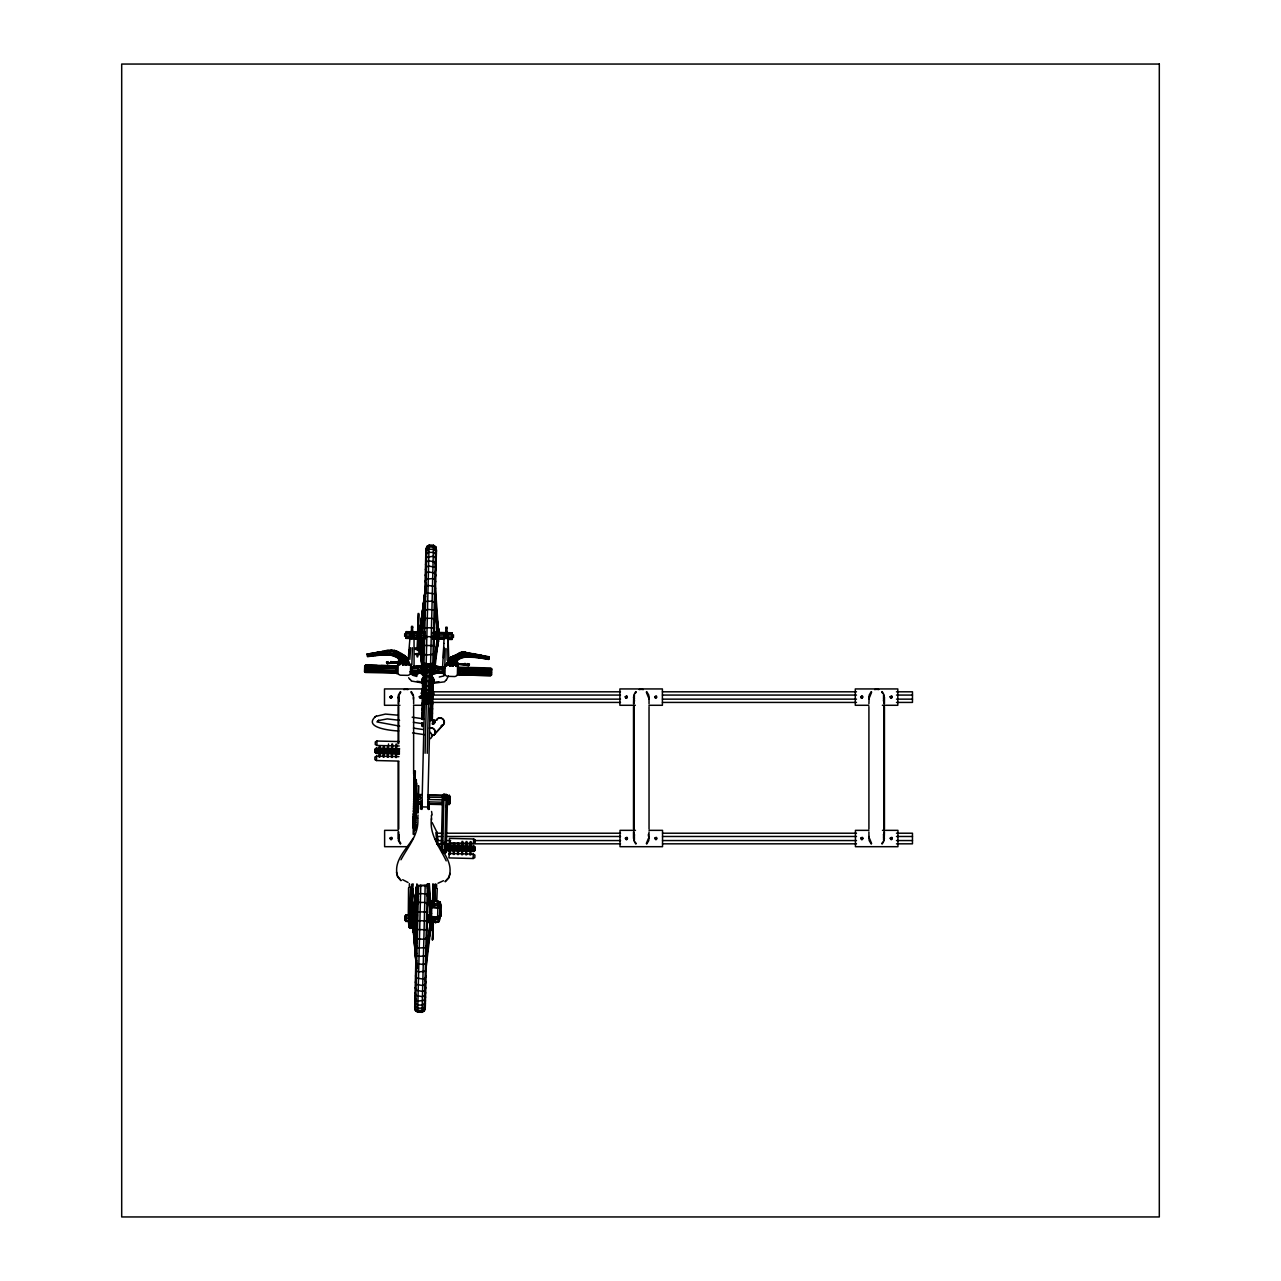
<?xml version="1.0" encoding="UTF-8"?>
<svg xmlns="http://www.w3.org/2000/svg" width="1281" height="1281" viewBox="0 0 1281 1281"><rect width="100%" height="100%" fill="white"/><g stroke="black" fill="none" stroke-linecap="round" stroke-linejoin="round"><path stroke-width="1.5" d="M434.467 918.397L434.467 921.936L435.236 917.676M433.026 900.879L433.01 883.81M432.93 904.69L432.946 884.354M433.635 903.393L433.602 884.851M433.602 918.381L433.602 921.92L432.898 917.612L432.418 940.142L433.715 917.5M425.02 689.931L424.123 690.699L423.915 701.043L426.397 703.91L427.246 664.711L445.099 667.657L427.23 665.624L411.281 667.513L431.185 667.497L443.434 669.355M433.779 918.221L432.546 920.879L432.85 925.298L432.562 917.853L432.834 925.795M445.164 648.538L444.843 665.608M408.287 915.371L408.559 887.845M414.035 634.687L414.067 666.344M431.217 690.859L430.928 701.219L428.302 703.958L429.359 664.759M424.908 691.484L423.883 700.371L426.397 703.91L423.915 701.043L424.7 692.461C423.675 694.094 422.602 705.831 426.445 701.796L430.928 701.219L431.201 692.605C430.928 694.75 432.177 705.911 428.35 701.844M424.443 700.435L424.299 709.93M444.251 722.324L444.267 721.315M412.818 632.414L412.754 637.185M423.947 694.622L424.78 700.034L424.043 693.261L426.493 695.551L430.464 696.111L431.105 698.321L430.096 700.163M432.706 902.048L432.93 888.47M441.721 672.973L434.611 672.701L432.594 669.627L411.201 670.379C422.266 672.813 432.562 672.045 443.402 670.972M367.023 654.175L382.987 651.421L367.023 654.175L367.775 656.593L382.907 654.847L382.987 651.421C392.867 647.738 405.244 652.782 409.231 662.469L386.702 662.741M408.863 916.091L408.959 911.784M409.296 887.301L409.376 883.618M423.387 705.671L423.499 699.922M432.674 666.616L432.706 665.447L427.246 664.823L411.297 666.825L411.137 672.941L423.675 671.468L425.228 669.547L425.356 664.823L427.246 664.711M365.389 671.82L364.573 671.804L364.717 665.688L396.582 666.472M365.549 665.079L365.373 672.461L396.421 673.133L396.598 665.832L365.549 665.079L377.19 665.463M399.416 753.997L376.262 753.436L376.39 748.104L399.544 748.68M398.839 761.09L376.502 760.546L376.614 756.11L398.935 756.655M399.208 746.006L376.87 745.462L376.982 741.026L399.304 741.571M379.064 757.055L379.16 753.26M379.256 749.449L379.352 745.654M379.897 757.087L379.993 753.276M380.089 749.465L380.185 745.67M383.211 757.167L383.291 753.356M383.387 749.545L383.483 745.75M384.028 757.183L384.124 753.372M384.22 749.577L384.316 745.766M387.342 757.263L387.438 753.452M387.519 749.657L387.615 745.846M388.159 757.279L388.255 753.484M388.351 749.673L388.495 743.973M390.881 663.174L390.929 661.492M391.794 744.053L391.474 757.359L392.306 757.375L392.627 744.069M397.622 663.574L397.67 661.428M395.925 744.149L395.605 757.455L396.437 757.487L396.758 744.165M398.007 673.55L398.151 665.992A1.665 1.665 0 0 1 398.375 665.223C401.353 662.613 407.582 662.773 410.416 665.528A1.665 1.665 0 0 1 410.609 666.296L410.384 673.854A4.516 4.516 0 0 1 407.87 675.359L400.441 675.215A4.516 4.516 0 0 1 397.975 673.582L396.758 673.694L396.998 665.56L400.745 663.11L408.655 663.334L411.073 664.535L411.633 674.062L410.432 673.806M398.855 663.59L398.903 661.46M404.652 636.353L404.716 633.599M411.217 639.235L411.537 626.345L412.69 626.377L412.37 639.251M409.744 914.842L405.885 914.746L404.876 916.7L405.725 921.407L417.27 921.696M405.725 921.407L405.885 914.746M408.751 926.483L408.911 919.79M409.007 915.835L409.296 904.466M411.217 916.235L411.089 928.309L409.728 928.277L409.824 924.642L411.169 924.674L411.841 921.055M413.171 834.267L414.275 770.97L415.348 771.002L413.955 828.375M417.046 656.833L417.11 653.918M417.206 650.476L418.102 613.455M409.296 910.919L408.783 925.218L411.153 925.346L411.009 916.7M417.574 647.241L418.599 614.496M417.782 656.849L417.862 653.951M417.942 650.492L418.855 613.487M412.114 914.938L412.722 888.838M413.971 834.668L414.58 808.711M414.452 804.484L414.516 802.21M414.644 796.894L414.227 794.62M411.169 671.901L417.67 671.308L411.137 672.877L417.654 672.301L417.798 666.152L421.705 666.296L425.228 669.547L424.956 692.364L423.867 698.129L426.493 695.551L424.619 695.983L424.059 692.429M411.745 928.261L412.21 909.542M414.42 827.462L414.836 830.488L415.412 807.11L414.836 830.488L416.069 807.126L416.293 818.575M410.625 671.596L413.523 673.198L413.491 674.414L418.054 672.749L418.022 673.95L416.405 675.375L410.593 672.829M412.162 928.277L412.626 909.558M414.948 818.047L415.012 815.485M415.236 806.181L415.3 803.619M415.733 785.974L415.797 783.091M412.69 932.2L413.363 904.898M415.3 820.032L415.412 815.421M414.724 654.431L419.303 654.543L419.672 638.819L424.796 614.64M433.907 654.287L426.397 655.055L423.338 654.031L419.848 631.741L422.986 649.291M419.864 630.909L423.611 620.693M423.082 622.262L419.928 628.795L423.659 618.755M413.139 915.819L413.411 914.73L414.916 916.684C416.581 917.74 410.368 943.232 413.827 925.186M412.786 930.054L414.179 923.249M412.994 921.279L413.235 922.384M413.619 906.532L414.948 915.355M413.026 930.582L414.163 923.441M413.042 930.07L414.756 923.153M413.411 914.73L414.307 917.42M416.197 806.213L416.261 803.635M416.693 786.006L416.757 783.107M413.267 932.216L413.939 904.914M416.101 818.159L416.293 779.553L416.373 807.27M420.584 632.254L423.867 654.831M420.68 628.811L424.123 618.771L421.513 632.446M414.275 918.765L413.042 919.454L413.074 918.365L414.868 918.781L413.331 918.365L413.299 919.47L414.852 919.518M414.371 915.194L413.363 906.516M417.622 812.859L418.279 785.861M418.134 812.859L418.791 785.877M425.148 694.062L421.433 693.453L424.651 687.945L422.346 690.011L421.449 692.877L422.186 696.368L424.411 697.969M422.346 690.011L423.114 696.24L424.94 698.033M414.708 1007.378L417.654 886.9L418.567 885.603L425.18 885.235L428.222 887.157L425.276 1007.635L424.315 1011.013L422.073 1012.31L417.67 1012.214L415.508 1010.789L414.708 1007.378L415.652 1004.624M421.737 719.378L422.346 694.782M422.666 681.46L422.426 691.708L423.338 689.963M423.034 666.312L425.884 549.805L426.845 546.443L429.087 545.146L433.49 545.242L435.668 546.651L436.453 550.077L433.619 666.568M415.508 1010.789L418.567 885.603M420.44 809.144L420.536 805.221M420.696 798.383L420.728 797.102M422.554 722.628L422.442 726.679L421.657 723.269M423.21 695.487L422.618 719.602L421.817 716.463M423.338 690.411L422.586 685.031L423.499 683.51M433.715 662.597L430.592 663.926L423.995 663.366L426.845 546.443M422.09 800.369A4.868 3.299 1.4 0 0 421.993 804.564L421.097 801.826L422.09 800.673M431.953 674.895L431.569 680.195L426.877 681.076L425.116 680.531L424.155 674.703L425.116 685.511L426.797 685.976L431.377 684.919L431.953 674.895L430.784 678.065L431.249 689.034L430.032 697.873L428.398 699.842L424.94 699.746L423.947 698.93L424.619 695.983M424.123 690.699L424.844 694.222L423.931 695.087L424.027 693.405M425.1 687.224L424.187 687.961L424.956 692.364L426.637 692.781L431.185 691.756L431.281 688.137M421.897 808.647L424.475 703.173M426.397 703.91L425.148 702.981L425.276 698.305L426.557 697.056L430.24 697.2L431.105 698.321L431.169 693.437L430.064 701.364L431.217 694.078M417.67 1012.214L420.776 885.123M426.189 663.814L429.087 545.146M425.068 753.276L426.269 704.182M427.214 753.324L428.414 704.23M422.073 1012.31L425.18 885.235M430.592 663.926L433.49 545.242M426.525 696.336L423.915 701.043L424.892 701.588L426.509 699.794L424.796 697.056L428.527 696.384L430.992 699.09L430.048 702.324C425.34 705.719 432.978 701.988 430.128 698.785M427.678 808.919L430.256 703.301M431.233 664.967L430.288 692.493L428.671 690.123L424.171 688.858L424.283 683.83L425.036 689.626L426.797 685.976M431.393 684.006L430.352 689.77L428.671 690.123M428.671 809.528L428.799 804.34M429.215 802.418L428.815 803.443L428.799 802.018M424.315 1011.013L427.406 884.563M429.103 809.352L429.247 803.235M429.375 798.591L429.407 797.31M431.409 720.739L432.017 695.695M432.145 690.635L433.154 685.287L432.305 683.718M435.668 546.651L432.562 673.454L431.185 675.679L426.909 676.256L424.139 675.695L421.545 671.58L424.892 675.535L427.037 672.573M430.816 688.089L433.01 690.267L431.953 696.448L432.866 696.624C434.595 689.37 433.522 697.825 430.56 698.689M432.321 719.634L433.154 685.287M426.909 947.892L425.9 953.721L431.521 923.473L427.374 947.892M430.8 922.224L425.852 965.714M431.569 921.263L430.816 921.519L430.352 915.787M425.9 955.418L430.896 918.269L437.59 918.717L439.639 918.125L441.048 915.499L441.288 905.651L440.04 901.776L431.921 900.607L430.528 902.497L430.16 917.26L431.489 918.573L431.921 900.607M431.008 913.961L430.496 909.878L430.944 916.363M428.975 918.493L430.96 915.371L430.576 909.302L431.024 913.001M437.718 639.347L438.406 641.733L438.47 639.363M437.75 638.098L434.467 667.049M437.766 637.41L435.3 608.603M434.739 657.553L437.686 640.756L434.916 635.936L438.726 628.907L438.662 631.277L433.57 638.627M434.948 599.428L438.518 637.426L435.7 607.69M433.987 666.36L438.598 634.175L433.779 667.545M433.362 901.536L433.458 897.1M433.41 917.628L432.658 939.373L433.186 917.628M437.59 918.717L438.022 900.767M426.893 921.936L438.438 922.208L438.534 918.413L426.989 918.125M445.628 638.643L445.9 627.178L447.053 627.21L446.781 638.659M444.955 674.703L445.099 667.145A1.665 1.665 0 0 1 445.324 666.376C448.286 663.766 454.531 663.926 457.365 666.664A1.665 1.665 0 0 1 457.557 667.449L457.365 674.959L458.566 675.215L458.726 667.065L457.701 665.383L455.107 664.439L445.404 664.839L443.883 667.081L443.706 674.847L444.907 674.655A4.516 4.516 0 0 0 447.389 676.32L454.819 676.544A4.516 4.516 0 0 0 457.349 675.023M440.04 901.776L439.447 920.27L438.438 922.208M446.188 794.22L444.747 853.242L446.188 852.473L447.597 795.053L444.027 794.172L442.602 852.778L446.204 852.185M453.442 637.538L453.506 634.784M449.359 850.568L448.958 857.918L473.153 858.51L474.835 857.662L474.899 855.003L473.265 854.075L449.071 853.482M449.455 846.773L449.439 838.398L473.634 838.975L475.267 839.904L475.203 842.578L473.522 843.426L449.343 842.834M450.191 850.584L450.095 854.395L449.263 854.379M450.288 846.789L450.368 842.978M456.981 665.015L457.029 662.869M453.394 854.475L453.49 850.664M453.586 846.869L453.682 843.058M458.198 665.047L458.262 662.901M454.227 854.491L454.323 850.696M454.419 846.885L454.515 843.09M459.639 674.927L459.831 667.225L490.879 667.977L490.687 675.679L459.639 674.927L490.687 675.599M457.541 854.571L457.621 850.776M457.717 846.965L457.813 843.17M458.358 854.603L458.454 850.792M458.55 846.981L458.646 843.186M464.955 664.983L464.987 663.302M461.768 850.872L461.672 854.683L462.489 854.699L462.585 850.888M461.849 847.061L461.993 841.361M462.681 847.093L462.825 841.377M466.124 841.457L465.804 854.779L466.62 854.795L466.957 841.489M470.255 841.569L469.935 854.875L470.768 854.907L471.088 841.585M473.153 858.51L473.265 854.075M473.522 843.426L473.634 838.975M444.811 850.712L473.746 851.417L473.874 846.101L444.939 845.38M473.249 674.463L491.536 674.911L491.68 668.794M424.892 675.535L421.513 672.381L421.721 665.656L425.356 664.935M424.187 687.961L424.956 692.364L426.701 690.075M421.865 809.464L422.041 802.242M429.824 721.091L430.144 708.233M413.235 826.181L413.555 814.396M411.938 902.865L412.306 889.11M414.035 826.197L414.355 814.412M414.628 804.58L414.516 808.519L413.363 808.327M414.9 794.796L414.211 790.121M436.549 887.973L436.661 884.29M443.434 657.826L443.77 647.257M489.23 657.153L465.451 652.525L455.94 656.801L450.175 657.729L462.169 651.805L488.894 656.737L488.814 659.267L473.33 657.057L473.378 654.863L459.703 653.294L450.175 657.729L445.26 665.8M469.31 654.159L473.41 653.63L477.493 654.943C466.668 652.846 458.422 662.213 447.95 661.156L446.781 665.88L446.669 663.382L469.15 664.759M431.217 705.863L431.473 698.769L431.361 701.123M412.114 912.6L412.818 889.911M443.899 643.494L442.585 667.033M445.356 635.008C445.596 630.46 448.094 635.92 446.781 638.018M410.24 634.591L407.966 662.437L404.956 655.584L398.919 659.779L398.279 664.951M443.866 643.318L444.155 635.424M410.609 917.436L411.697 920.671L410.4 925.699L412.386 884.338M436.741 902.144L437.253 888.55M411.601 922.977L411.697 920.671L411.153 925.266M412.386 647.738L411.874 664.807M411.633 922.368L411.697 920.671M411.185 924.017L413.074 883.858M411.825 907.733L412.722 889.142M408.991 920.527L409.424 911.784M410.304 905.187L410.593 899.694M409.552 905.827L410.56 887.093M465.579 656.416C456.164 650.428 454.211 658.418 455.956 666.296L457.477 666.392L457.093 661.188L451.264 656.721L447.918 663.414L449.663 666.008L453.058 666.168L454.323 655.776L473.33 656.625L488.814 659.267M411.281 637.153L411.601 632.382M411.585 884.29L409.52 925.667L411.153 925.731M399.816 664.919L400.152 662.069L397.911 658.018L398.615 652.413M432.498 724.373L432.61 722.356L434.547 722.628C435.876 720.835 432.145 720.322 432.69 722.388M453.058 666.168L448.99 661.172L449.103 659.251L451.424 656.897L462.345 656.817L459.911 658.322L459.687 652.589L457.749 654.511L458.198 659.491L455.748 663.43L450.768 657.777M408.047 660.179C397.542 660.724 389.76 650.956 378.84 652.541L390.993 650.7C420.408 665.079 398.887 650.204 387.166 650.604L386.878 654.879L382.907 654.847M410.641 647.658L409.808 659.395M434.691 918.253L435.684 922.961L435.236 921.167M409.007 653.294L409.279 649.851M367.327 656.304L382.923 654.415L401.962 654.495L402.714 664.935L407.006 660.131L406.99 658.226C400.809 659.058 396.79 653.294 390.785 653.358L390.625 655.231L393.827 655.856L394.308 650.14L396.694 651.757L387.134 651.148M417.75 818.127L418.006 815.004M417.782 818.175C419.255 834.459 407.999 846.437 400.969 859.759M420.776 631.837L423.451 608.315M423.931 604.008L424.619 598.051M425.02 594.512L425.949 586.266L428.11 585.465L434.691 586.394L435.524 588.315L434.611 589.868M426.029 583.223L419.784 634.415L425.933 587.13M416.917 888.87L412.946 914.362L416.933 884.979L412.834 918.525L417.158 887.317M413.587 918.541L417.43 884.931M398.583 653.054L396.758 651.052L396.245 656.753L393.891 655.151L396.341 656.048L403.579 655.007L405.404 656.673L400.152 662.069C402.458 654.287 398.167 650.54 390.673 654.591M420.04 631.821L426.013 582.599M432.225 690.011L432.978 683.542M435.012 667.065L438.502 638.114M413.571 912.008L416.965 884.13L412.946 913.897L416.933 888.117M425.981 968.388L431.553 922.24M449.103 659.251C455.235 660.388 459.543 654.831 465.531 655.199L465.595 657.057L477.189 657.505L477.541 654.575L481.192 655.616L462.361 657.537L462.169 651.805L459.703 653.294L465.435 651.885L465.483 653.758L473.41 654.063M426.045 587.002L419.88 630.236L425.949 584.809M420.632 630.716L423.354 608.683M423.851 604.744L426.045 587.403M413.923 912.873L416.901 889.286M390.113 697.104C394.164 694.975 388.191 699.986 391.938 697.104M398.103 703.733L398.359 695.103L400.377 691.612M398.743 703.733L398.983 695.263L400.825 692.076M390.241 838.511C394.292 836.349 388.271 841.313 392.066 838.511M413.363 699.122L413.363 695.103L411.361 691.612M400.377 844.003L398.359 840.528L399.144 834.636M400.825 843.555L398.983 840.352L398.983 836.669M419.768 696.928L421.145 697.296M625.512 697.104C629.579 694.975 623.607 699.986 627.338 697.104M633.503 703.733L633.775 695.103L635.776 691.612M634.159 703.733L634.399 695.263M625.64 838.511C629.708 836.381 623.735 841.393 627.482 838.511M648.778 699.122L648.778 695.103L646.761 691.612M635.776 844.003L633.775 840.528L634.543 834.636M634.399 840.352L634.399 836.669M655.167 696.928L656.545 697.296M648.394 838.511L646.313 843.555M649.035 831.897L648.778 840.528L646.761 844.003M655.296 838.334L656.673 838.703M860.928 697.104C864.979 694.975 859.007 699.986 862.753 697.104M868.918 703.733L869.175 695.103L871.192 691.612M861.056 838.511C865.107 836.381 859.135 841.393 862.882 838.511M883.554 698.946L883.554 695.263M882.177 691.612L884.178 695.103L883.41 700.995M871.192 844.003L869.175 840.528L869.175 836.509M890.583 696.928L891.944 697.296M883.554 840.352L883.794 831.897M884.45 831.897L884.178 840.528L882.177 844.003M890.711 838.334L892.088 838.703M425.981 584.296L420.648 629.804M419.88 630.236L425.933 585.065M433.827 663.366L437.846 634.143L438.582 634.447M433.538 666.344L434.339 660.42M412.946 913.897L416.949 884.194M413.203 912.857L416.917 884.915M426.877 948.212L425.868 955.738L431.505 924.274L430.176 923.025L430.752 924.081M427.133 946.323L430.896 918.269M432.594 724.197L432.61 723.028L434.547 722.628M434.531 723.301L435.108 720.835L433.17 720.562L432.834 721.779L434.691 721.94M425.9 958.364L431.649 918.557M437.766 639.123L434.355 662.789L438.422 640.772L433.699 633.214M426.029 957.307L431.649 918.285M449.663 666.008L452.657 656.208M434.819 657.393L437.686 640.148M433.699 664.15L438.422 641.124M425.788 953.849L427.39 944.529M427.422 943.537L430.752 924.258M426.941 946.883L431.473 925.234M427.165 945.33L431.489 924.898L427.406 946.899M414.532 778.48L414.708 774.877M433.602 667.673L438.406 641.733M433.843 665.015L438.438 640.164L437.125 638.915L437.702 639.972M425.852 954.713L426.893 949.125M421.545 631.869L423.338 622.502M424.764 615.024L423.691 620.612L424.94 617.25M414.596 915.995L418.182 897.276M417.19 902.881L418.23 897.421M481.272 655.264L480.727 658.066L477.221 657.137L488.557 658.434M488.349 659.539L488.894 656.737M424.812 616.609L419.672 639.315L424.571 615.889M415.717 953.993L413.475 923.617L418.247 898.766M421.113 635.392L419.64 640.34M417.142 904.818L418.279 899.054M412.77 930.566L413.811 925.298M420.825 632.462L424.635 613.807M431.569 680.195L430.464 685.639L428.927 681.124M414.243 914.778L414.996 911.095M415.749 907.412L418.086 895.979M420.873 631.853L424.732 613.151M414.307 914.586L418.166 895.403M416.725 902.865L418.23 895.579M418.423 896.268L412.722 923.425L416.389 967.363M419.672 639.315L424.844 614.912M418.279 896.796L413.475 923.441M432.498 922.88L432.882 921.119M420.264 697.793L420.632 696.416M655.68 697.793L656.048 696.416M655.808 839.199L656.176 837.822M891.08 697.793L891.448 696.416M891.208 839.199L891.576 837.822M430.88 681.86L431.601 679.234M424.7 692.461L423.707 696.015L424.748 701.235L423.947 698.93L426.557 697.056M425.884 550.254L426.845 546.907L429.071 545.61L433.474 545.722L435.652 547.115L436.453 550.526M425.852 551.583L426.813 548.268L429.039 547.003L433.442 547.099L435.62 548.492L436.421 551.839M450.127 873.418L448.782 878.029L445.212 881.792M425.788 553.712L426.749 550.494L428.991 549.245L433.394 549.357L435.556 550.702L436.357 553.968M425.724 556.627L426.685 553.52L428.911 552.335L433.314 552.431L435.492 553.744L436.293 556.883M431.425 719.81L432.386 716.72M425.628 560.277L426.589 557.315L433.218 556.29L435.396 557.539L436.197 560.534L435.268 562.967M431.521 716.015L432.482 713.069M425.532 564.617L426.477 561.831L428.703 560.758L435.284 562.055L435.972 569.869L435.044 572.015M431.633 711.515L432.578 708.713M415.668 1004.192L414.724 1006.93L415.508 1010.325L417.686 1011.734L422.09 1011.846L424.331 1010.549L425.292 1007.186L424.475 1004.416M415.701 1002.927L414.756 1005.617L415.556 1008.964L417.718 1010.341L422.122 1010.453L424.363 1009.188L425.324 1005.873L424.507 1003.135M409.776 924.962L408.799 924.706L411.153 925.01M448.382 676.016L446.204 680.291M415.749 1000.861L414.804 1003.487L415.604 1006.738L417.766 1008.099L422.186 1008.195L424.411 1006.962L425.372 1003.744L424.555 1001.069M425.404 569.613L426.349 567.019L428.575 566.026L435.156 567.243M431.761 706.327L432.706 703.717M418.487 899.326L412.994 912.232L418.134 899.31M415.54 908.005L416.741 904.738M441.737 672.605L434.627 671.901L432.786 673.582L430.72 680.675L429.135 676.32M415.813 998.043L414.868 1000.573L415.685 1003.712L417.846 1005.025L422.25 1005.121L424.491 1003.936L425.436 1000.829L424.619 998.251M415.909 994.504L414.964 996.922L415.765 999.917L417.942 1001.166L424.571 1000.141L425.532 997.178L424.716 994.729M421.289 627.802L424.091 620.709M414.339 911.912L412.962 913.497L418.214 901.2M415.044 910.15L418.439 901.52M418.15 902.945L412.946 914.186L418.535 901.119M423.643 622.486L419.896 630.06L424.7 618.819M431.905 700.499L432.834 698.129M419.928 628.795L424.523 617.234M426.877 681.076L425.116 685.511L424.299 679.058L425.116 680.531L426.909 676.256M415.412 807.11L414.884 808.439L416.533 808.487L416.069 807.126M414.291 909.638L413.731 912.937M416.245 904.722L418.263 899.662M424.924 616.017L420.696 628.138M417.974 900.127L412.994 912.232M426.045 976.074L425.116 978.22L422.89 979.02L416.309 977.995L415.476 975.818M423.066 701.348L422.138 703.461L422.954 706.103M420.584 627.85L424.876 618.195M417.926 902.32L412.962 913.497M424.94 699.746L424.844 703.109M429.888 703.237L430.688 699.57L428.462 697.104L430.688 699.57L430.016 702.965L426.365 703.781L424.732 702.837M376.934 721.924L399.656 726.135M414.564 821.441L415.749 820.336M434.916 577.443L435.844 575.473L435.012 573.055L428.43 571.934L426.205 572.831L425.26 575.217L426.093 577.219M423.194 695.935L422.266 697.873L423.098 700.291M425.884 586.17L424.956 588.059L425.804 589.644M426.205 969.397L425.276 971.27L418.663 971.879L416.469 971.062L415.636 969.141M434.755 583.399L435.684 581.638L434.867 579.46L432.674 578.532L426.045 579.236L425.116 581.382L425.949 583.191M416.021 809.272L416.549 808.279L415.396 807.478L415.364 809.256L416.517 809.256M424.139 690.155L425.068 688.409M414.484 824.516L416.149 824.564L416.021 829.464L416.069 827.51M416.085 827.174L415.556 828.134L414.42 827.126M404.876 916.78L405.885 914.954L417.43 915.242M439.463 920.174L438.454 922L426.909 921.712M466.732 665.528L467.869 663.542M467.869 665.832L469.022 663.846M468.574 665.768L469.47 664.215M434.996 635.936L438.678 630.652L434.707 635.936L438.422 641.349L433.202 633.118M428.623 918.621L430.976 914.746L427.582 920.046L431.473 925.458L428.046 920.062L431.056 915.739M406.157 658.178L402.698 662.261M435.54 633.214L438.71 629.515M418.054 672.749L416.405 675.375L416.437 674.158L409.888 671.82M413.074 838.286C406.093 849.767 392.931 861.264 397.59 876.108L400.953 880.271M437.926 630.62L434.515 635.936L437.67 641.333M435.956 632.99L437.942 629.9L434.803 604.648M404.876 916.972L405.869 915.419M429.007 917.1L430.992 914.026M439.463 919.982L438.454 921.535L426.909 921.247M435.412 633.214L437.958 629.275M441.272 906.564L439.879 908.005L441.048 915.499L439.639 917.676L431.505 918.029L430.176 916.908M433.17 720.562L434.259 721.139M433.202 720.803L434.163 721.315M444.683 681.764L445.692 680.291M430.64 916.956L428.478 920.062L431.489 924.834L427.982 920.046M424.587 602.791L425.5 601.478L432.129 601.109L435.172 603.047M436.869 631.917L438.71 629.291M426.573 954.665L425.724 953.576L426.573 954.665L425.66 955.962L419.031 956.331L416.853 955.754L416.005 954.409L416.901 953.368M416.725 960.702L415.813 961.999L416.661 963.632L423.242 964.449L425.468 963.84L426.381 962.255L425.532 960.91M414.628 818.543L416.101 817.902M429.183 672.621L431.185 675.679L434.611 672.701L441.753 671.965M416.101 826.261L414.452 826.229M635.104 693.549L636.241 692.076M871.64 692.076L869.559 697.376M881.712 843.555L882.849 842.081M413.875 826.069L415.909 823.427M432.85 925.298L432.514 921.183M404.876 917.212L405.853 916.011L417.414 916.283M438.47 920.943L439.463 919.742M427.31 888.229L428.222 887.157M416.213 822.002L414.548 821.97M458.198 659.491L459.847 657.601L456.084 660.596M414.724 814.924L416.389 814.972M445.228 881.36L448.782 877.357C454.163 862.77 441.577 850.632 435.172 838.831M443.098 724.822L434.083 734.734L443.194 724.934M424.395 610.749L427.518 609.42L434.115 609.98L434.964 611.005M449.039 804.116L450.127 802.931M441.048 915.563L439.655 916.972L430.176 916.556M408.863 918.477L409.664 917.644M430.448 905.747L437.91 905.251L441.272 906.612L437.83 908.325L430.4 907.412M427.117 895.931L428.03 895.115L427.165 894.09L420.568 893.53L418.359 893.882L417.462 894.859L418.311 895.723M430.576 698.113L432.882 696.047M428.334 703.829L430.048 702.324M417.094 945.666L416.197 946.451L417.046 947.476L419.239 947.94L425.852 947.684L426.765 946.707L425.9 945.874M414.82 811.049L416.469 811.097M419.303 654.543L420.68 653.39L421.001 640.404L419.672 638.995M426.637 692.781L424.844 694.222L430.32 694.35L431.185 691.756L428.607 695.615M431.249 689.034L430.352 689.77L428.767 686.024M414.42 671.933L411.153 672.221L417.638 672.381L421.577 671.148L423.739 669.419L423.851 665.111L427.181 667.337M429.295 667.385L432.706 665.319M375.413 716.671C362.075 728.617 395.829 731.051 398.759 730.923M404.86 917.532L405.837 916.812M439.479 919.422L428.879 919.902M416.437 812.73L414.772 812.682M435.332 720.771L433.41 720.226M419.367 651.709L420.744 650.732M419.367 651.949L420.744 650.972M376.39 748.104L375.125 749.001L375.045 752.491L376.262 753.436M473.746 851.417L475.011 850.536L475.091 847.045L473.874 846.101M423.851 665.223L421.689 666.712L423.819 666.408M428.302 703.958L430.64 701.588L429.695 698.417L425.276 698.305L424.219 699.41L424.171 701.428L426.493 703.349M449.071 802.386L450.159 801.714M433.875 619.86L434.771 619.315L431.713 618.291L425.1 618.403L424.203 619.059L425.068 619.636M375.125 749.241L399.528 749.033M475.011 850.296L441.224 850.04L442.569 794.925L444.027 794.172M426.925 903.97L427.822 903.425L424.764 902.4L418.15 902.513L417.254 903.169L418.118 903.762M423.338 654.031L424.235 653.502M376.006 716.335L385.421 714.077L398.391 715.23M417.286 937.628L416.405 938.14L417.27 938.845L423.867 939.277L426.973 938.397L426.109 937.836M374.981 716.928L376.422 716.095M441.385 843.474L442.842 842.658L441.417 842.29L442.858 842.177L441.401 843.09M420.68 653.182L414.74 653.838M439.511 672.125L433.955 674.174M445.9 805.653L447.357 804.9M430.48 904.242L437.958 903.697L439.975 904.114L441.288 906.051L439.943 905.635M376.982 741.026L375.301 741.875L375.237 744.533L376.87 745.462M376.614 756.11L374.933 756.959L374.869 759.617L376.502 760.546M423.37 673.342L427.117 669.627L423.835 665.928L421.721 665.56M403.579 655.007L400.216 657.121L396.341 656.048L397.911 658.018M445.9 805.781L447.357 805.092M420.792 648.907L414.852 649.419M438.006 883.233L443.514 880.704M442.569 795.325L447.581 795.453M378.327 720.611L387.262 718.897L399.56 720.322M434.627 671.901L432.802 672.701L431.185 675.679M443.354 672.493L434.611 671.468L438.486 672.813L432.562 673.454L429.247 669.691L432.69 666.152L434.739 665.88L443.466 668.218L438.614 667.353L432.594 669.627L438.55 670.267M443.818 681.908L431.969 683.446M419.095 666.696L421.721 665.656L411.297 666.921M419.383 651.068L420.744 650.588M441.272 906.612L437.862 907.396L430.416 906.532M375.109 749.865L399.512 750.009M475.027 849.655L444.843 849.383M445.884 806.149L447.341 805.685M432.69 694.078L433.763 693.742L433.01 690.267M433.667 628.186L434.563 627.93L423.979 627.674L424.86 627.978M387.166 650.604L382.971 651.853L390.897 651.933L391.041 650.059L394.244 650.86M443.963 675.92L439.287 677.025M424.443 645.176L423.547 645.416L434.115 645.672L433.25 645.384M404.86 917.869L417.366 917.901M438.518 919.342L439.479 919.085M442.537 796.446L447.565 796.558M446.22 851.385L442.618 851.673M428.222 703.397L429.92 701.716L428.398 699.842L430.992 699.09L430.032 697.873M386.958 663.238L397.638 662.725M375.061 652.67L390.625 655.231L379.032 655.103L378.824 652.173L375.109 653.022L375.461 655.488L379.016 654.735L367.631 655.568M367.535 654.879L387.07 652.157M423.114 696.24L422.186 696.368L421.449 692.877M428.527 696.384L431.185 695.263L428.607 692.829M439.751 913.513L441.112 913.353M375.317 654.463L390.785 653.358M411.249 668.762L417.75 668.122M443.386 671.356L438.502 671.82L443.338 673.23M412.866 632.766L413.763 632.686M435.7 682.052L438.967 681.812M473.33 656.625L480.919 657.057M438.582 668.634L443.466 668.41M442.489 798.047L447.517 798.159M420.809 648.026L414.884 647.93M402.714 664.935L408.991 664.951M417.638 672.381L423.595 673.246L423.739 669.419L417.782 666.841M423.13 688.938L384.492 688.938L384.492 705.287L399.944 705.287M432.482 691.804L620.484 691.804M662.485 691.804L856.477 691.804M896.476 691.804L912.472 691.804L912.472 702.42L896.476 702.42M432.482 695.071L620.484 695.071M662.485 695.071L856.477 695.071M896.476 695.071L912.472 695.071M432.482 699.154L620.484 699.154M662.485 699.154L856.477 699.154M896.476 699.154L912.472 699.154M432.482 702.42L620.484 702.42M662.485 702.42L856.477 702.42M413.459 705.287L423.13 705.287M635.344 705.287L619.892 705.287L619.892 688.938L662.389 688.938L662.389 705.287L648.875 705.287M868.822 705.287L855.292 705.287L855.292 688.938L897.805 688.938L897.805 705.287L882.353 705.287M398.135 830.344L384.62 830.344L384.62 846.693L407.806 846.693M635.472 830.344L620.02 830.344L620.02 846.693L662.533 846.693L662.533 830.344L649.003 830.344M868.95 830.344L855.436 830.344L855.436 846.693L897.933 846.693L897.933 830.344L882.481 830.344M436.597 833.21L442.602 833.21M446.605 833.21L620.548 833.21M662.549 833.21L856.493 833.21M896.476 833.21L912.472 833.21L912.472 843.827L896.476 843.827M436.597 836.477L442.602 836.477M446.605 836.477L620.548 836.477M662.549 836.477L856.493 836.477M896.476 836.477L912.472 836.477M436.597 840.56L442.602 840.56M446.605 840.56L450.592 840.56M474.594 840.56L620.548 840.56M662.549 840.56L856.493 840.56M896.476 840.56L912.472 840.56M436.597 843.827L620.548 843.827M662.549 843.827L856.493 843.827M462.185 652.509L469.278 653.15M433.458 636.785L434.339 636.801L423.771 636.545L424.651 636.577M464.955 664.423L458.214 664.311L467.165 664.775L456.997 664.247M397.654 662.197L390.913 662.069L397.654 662.277M458.23 663.67L467.437 664.295M411.505 627.498L412.658 627.514M445.884 628.331L447.021 628.363M419.912 629.387L419.88 630.7M411.441 630.636L412.578 630.668M445.804 631.485L446.941 631.501M425.324 632.109L406.125 631.645L405.965 638.37L409.808 638.466M433.01 632.302L452.209 632.766L452.033 639.507L448.206 639.411M406.109 632.093L425.308 632.558M432.994 632.75L452.193 633.214M406.077 633.326L425.276 633.791M432.962 633.983L452.161 634.447M411.329 634.928L412.482 634.96M445.692 635.776L446.845 635.808M406.045 635.008L409.888 635.104M413.715 635.2L425.244 635.472M432.914 635.664L452.113 636.129M405.997 636.689L409.84 636.785M413.683 636.881L425.196 637.153M432.882 637.346L444.395 637.634M448.238 637.73L452.081 637.81M405.965 637.922L409.808 638.018M413.651 638.114L425.164 638.386M432.85 638.579L444.363 638.867M448.206 638.963L452.049 639.043M413.635 638.562L425.164 638.851M432.834 639.027L444.363 639.315M415.108 638.883L420.424 639.043M419.656 639.475L423.034 647.417M398.871 662.853L390.897 662.613L397.638 662.821M381.065 665.56L396.598 665.944M459.815 668.042L491.68 668.89M364.701 666.376L381.033 666.777M459.799 668.698L485.019 669.306M490.847 669.451L491.664 669.467M364.685 666.744L365.501 666.76M365.485 667.401L396.55 668.17M459.767 669.643L490.815 670.411M364.669 667.625L396.534 668.41M459.767 669.963L491.632 670.732M364.653 668.218L365.469 668.25M364.621 669.242L396.502 670.139M459.719 671.564L491.584 672.333M459.719 671.708L490.767 672.477M364.621 669.803L365.437 669.819M364.589 670.764L396.453 671.532M463.562 673.182L491.552 673.87M364.589 671.084L396.453 671.949M459.671 673.598L490.719 674.366M364.573 671.74L365.389 671.756M371.202 671.901L396.437 672.381M475.187 674.447L491.536 674.831M367.327 671.868L396.437 672.589M426.381 703.173L428.35 703.221M375.093 750.746L399.48 751.339M399.448 752.668L375.061 751.611M399.416 753.644L375.061 752.251M414.275 771.434L415.332 771.45M414.243 772.331L415.316 772.555M414.243 772.747L415.3 772.779M414.227 773.388L415.284 773.42M414.211 773.66L415.284 773.676M414.195 774.461L415.268 774.477M414.179 775.389L415.236 775.421M414.163 775.918L415.236 775.95M414.115 777.519L415.188 777.551M414.115 777.759L415.188 777.791M414.099 778.191L415.172 778.224M414.067 779.472L415.14 779.505M414.067 779.985L415.124 779.969M414.019 781.49L415.092 781.522M414.003 782.451L415.076 782.483M413.987 782.771L415.06 782.803M413.955 784.164L415.028 784.196M413.939 785.221L414.996 785.253M413.923 785.813L414.98 785.845M413.875 787.415L414.948 787.431M413.859 788.231L414.932 788.263M413.843 789.08L414.916 789.112M414.195 790.793L415.012 790.825M413.779 791.434L414.852 791.45M413.747 792.523L414.82 792.539M414.227 794.412L422.346 794.62M428.11 794.748L443.482 795.133M413.699 794.748L414.772 794.78M414.644 795.069L420.408 795.197M428.094 795.389L449.231 795.901L450.272 797.15M413.667 796.061L414.74 796.093M414.612 796.798L420.376 796.942M428.062 797.134L443.434 797.503M413.619 798.159L414.692 798.191M414.548 799.168L420.312 799.312M427.998 799.504L450.207 800.049M413.571 799.664L414.644 799.696M413.539 801.602L422.186 801.73M427.934 801.874L443.306 802.242M413.491 803.267L422.138 803.459M427.902 803.603L443.274 803.988M414.436 803.908L422.122 804.1M427.886 804.244L443.258 804.612M413.443 804.996L414.516 805.028M423.082 806.918L426.701 806.998M413.411 806.806L414.468 806.838M413.315 810.249L414.387 810.265M413.283 811.514L414.355 811.546M413.235 813.515L414.307 813.531M413.219 814.524L414.291 814.556M413.171 816.557L414.243 816.589M416.133 817.022L414.676 816.493M413.155 817.31L414.211 817.342M413.139 817.838L414.211 817.854M413.09 819.344L414.163 819.36M413.09 819.808L414.163 819.84M416.053 820.048L414.612 819.392M413.058 821.137L414.131 821.153M413.042 821.585L414.115 821.601M413.042 821.81L414.115 821.842M415.717 821.922L414.516 823.059L415.685 822.818M413.026 822.002L414.099 822.034M413.523 823.459L413.042 816.221M412.978 823.939L414.051 823.859M412.978 824.051L414.051 824.067M412.946 825.3L414.019 825.332M412.946 825.669L414.019 825.701M412.93 826.357L414.003 826.389M412.914 826.998L413.987 827.03M415.572 827.798L414.42 827.558M412.882 827.894L413.955 827.926M415.508 830.056L414.371 829.367M449.599 841.057L450.416 841.073M444.923 845.748L475.091 847.269M444.907 846.725L475.075 847.91M444.875 848.054L475.043 848.791M417.286 885.523L428.655 885.812M414.404 913.897L413.347 907.028L414.98 914.026M413.587 914.938L417.43 915.018M427.053 915.258L430.912 915.355M427.053 915.483L430.896 915.563M427.037 915.947L430.896 916.027M415.925 935.258L413.651 915.883M427.021 916.523L430.88 916.62M417.318 919.63L404.828 918.573M412.802 920.062L415.877 955.994M416.821 920.655L427.39 920.911M417.286 921.023L405.741 920.735L404.828 919.134M417.286 921.487L405.741 921.199L404.812 919.326M413.475 923.153L416.565 968.612M413.459 923.793L415.588 931.527L414.387 924.081M413.459 924.081L416.373 967.619M415.973 933.321L413.443 924.466M417.158 938.893L412.658 925.715L417.126 936.827M408.815 926.531L411.105 927.252M473.33 657.057L469.358 656.897L469.278 652.621M465.531 655.199L477.317 656.448M423.851 683.253L412.098 681.14M378.952 654.047L382.923 654.415M430.256 913.225L431.617 913.369M416.949 681.284L420.2 681.684M424.892 701.588L426.445 701.796M443.338 673.486L438.486 672.893L438.63 666.648L434.723 666.616L431.137 669.691L434.579 672.621M410.641 632.606L411.521 632.734M433.651 720.05L435.796 720.338M412.162 717.216L423.963 718.929M432.482 723.749L434.019 723.973M413.315 722.308L423.13 723.733M413.411 728.12L423.242 729.546M412.546 732.924L424.347 734.637M468.878 665.255L467.117 664.839M457.877 658.834L452.593 656.641M473.378 654.863L488.702 657.745M419.495 673.182L423.739 674.238M416.853 676.464L412.242 675.135M438.534 918.413L439.495 918.717M404.844 918.253L405.805 918.541M426.301 929.51L427.181 929.782L416.613 929.526M417.91 912.088L417.046 911.784L427.614 912.04M417.702 669.755L421.577 671.148M446.429 843.218L445.003 842.241L446.445 842.418L445.003 842.706L446.412 843.603M402.698 879.711L408.063 882.497M432.786 673.582L434.611 672.701L434.739 665.88L432.706 665.447L434.723 667.033M449.183 797.647L450.239 798.367M409.76 927.22L408.751 926.419L409.728 928.277M430.192 916.011L431.521 917.084M438.55 917.612L439.495 918.381M405.404 656.673L406.99 658.226M430.8 688.666L433.01 690.827M453.186 663.494L449.951 659.251M398.247 657.377L399.96 659.219M400.937 880.704L397.558 876.764L396.437 872.105M423.146 662.341L423.995 663.366M421.065 803.219L421.993 804.436M881.712 692.076L882.849 693.549M871.64 843.555L869.559 838.511M646.313 692.076L648.394 697.376M635.104 842.081L636.241 843.555M410.897 692.076L412.738 695.263M408.815 924.033L409.792 925.314M417.654 886.9L418.503 888.021M438.582 916.812L439.511 918.061M404.828 918.893L405.757 920.142M432.113 822.482L436.853 832.074L437.99 845.54M408.815 924.274L409.792 925.699M408.655 677.745L409.792 679.41M437.814 638.979L438.454 639.988M430.864 923.089L431.505 924.113M425.628 596.578L424.78 595.201L425.692 593.599L427.918 593.007L434.515 593.824L435.348 595.457M410.304 679.426L411.249 680.948M413.155 914.714L414.339 916.684M438.582 916.219L439.511 917.82M427.758 920.046L430.72 925.442M388.047 661.588L389.088 663.638M386.878 661.845L387.919 663.878M386.414 662.197L387.23 663.782M424.011 695.375L424.86 697.168M423.963 696.848L424.812 698.657M432.161 690.187L432.994 691.964M425.068 980.253L425.9 982.239L424.956 984.609L422.73 985.521L416.149 984.4L415.332 981.983M446.204 860.864C439.831 847.221 429.183 834.7 431.441 818.495M883.41 834.636L884.45 838.511M634.543 700.995L633.503 697.104M399.144 700.995L398.103 697.104M424.94 985.681L425.756 987.843L424.812 990.437L422.586 991.43L416.005 990.213L415.188 987.587M412.69 924.45L415.797 932.488L414.371 923.505M403.643 655.44L406.109 664.951M424.812 990.517L425.644 992.839L424.684 995.625L422.458 996.698L415.877 995.401L415.06 992.567M420.232 643.334L423.995 653.951M417.062 938.06L412.658 925.715M432.866 924.546L432.402 921.311M415.54 933.385L412.674 925.042L415.524 931.735M420.2 642.598L424.251 654.431M420.152 643.19L424.107 654.767M413.987 925.346L415.572 929.99M422.17 645.608L423.387 649.211M414.003 926.099L415.829 931.527M420.905 642.614L424.603 654.431M421.545 645.432L424.475 654.783M424.459 1004.848L425.276 1007.635M422.009 708.457L422.826 711.291M409.968 925.234L408.431 921.231L408.783 925.218M421.897 712.796L422.714 715.807M421.657 722.82L422.458 726.215M423.387 672.461L424.139 675.695M431.569 811.465L432.161 814.956M422.538 647.417L423.483 653.342M414.163 919.502L416.869 939.421M421.097 637.922L422.922 649.211M421.033 638.114L421.625 641.829M414.452 923.921L415.364 929.558M422.17 644.775L423.338 652.157M420.648 801.025L421.001 803.251M416.101 934.377L416.998 940.062M419.848 631.741L423.37 654.927M412.898 915.867L416.949 942.208M412.898 916.347L417.014 942.8M414.131 912.296L413.347 907.188L414.131 912.184M421.737 637.938L423.611 651.372M414.516 920.174L415.893 929.574M416.389 933.513L416.965 937.468M414.468 920.382L416.101 931.543M413.907 918.253L415.781 931.511M416.309 935.274L416.853 939.037M367.375 653.758L367.775 656.593M434.9 601.83L438.678 630.476L434.851 605.433M434.787 601.686L436.052 611.069M427.87 884.787L428.783 890.807L428.19 884.242M430.176 901.968L429.039 892.665L429.904 902.721M427.582 883.922L430.464 904.466M868.918 697.104L869.175 699.122M883.554 836.669L883.794 838.511M634.159 697.104L634.399 698.946M648.778 836.509L649.035 838.511M435.876 832.49L437.029 843.875M398.743 697.104L398.983 698.946M427.982 888.598L427.518 884.835L428.062 888.838M428.687 894.234L429.856 903.617M427.374 884.819L429.808 904.418M436.853 832.074L437.878 840.224M427.23 883.922L429.792 904.866M430.272 908.757L430.992 914.57M434.883 604.424L437.958 629.499M428.527 892.649L429.663 901.904M427.47 884.787L427.934 888.534M431.073 914.714L430.464 908.677L430.944 916.62M428.046 884.034L431.569 921.551M420.857 652.846L422.025 667.113M422.682 674.911L422.362 671.068L422.602 675.423M413.219 929.382L416.581 968.34M434.867 603.111L435.556 611.053M435.7 612.926L437.638 634.319M420.616 650.86L422.025 667.449L419.752 635.936L421.017 643.943M422.346 671.324L422.666 675.215M420.44 649.339L421.865 666.232M427.806 884.803L428.286 890.471M428.607 894.25L430.528 916.812M428.27 891.368L427.774 884.242L430.816 921.519M421.001 647.946L422.057 661.909M422.826 671.34L423.13 674.911L422.842 671.084M413.923 929.462L416.741 967.635M416.197 958.492L416.917 968.612M434.9 580.405L438.63 632.526M423.034 681.396L423.338 685.671M429.343 883.714L430.784 904.066M412.818 919.422L416.389 968.644M434.916 586.154L437.878 632.494M420.728 638.675L421.033 643.27M421.417 649.227L422.186 661.156M421.257 647.77L422.522 667.465M422.778 671.452L423.034 675.423M428.847 883.698L430.08 903.025M416.005 957.964L416.757 968.644M448.894 661.14L447.95 635.52M431.377 815.34L431.537 820.016M447.165 660.307L446.909 648.554M448.078 647.353L447.886 638.194M435.252 883.794L435.364 900.927M434.403 884.851L434.483 903.409M432.946 921.856L432.946 924.065M884.45 697.104L884.45 703.733M884.45 706.584L884.45 829.047M883.794 697.104L883.794 703.733M883.794 706.584L883.794 829.047M868.918 706.584L868.918 829.047M868.918 831.897L868.918 838.511M861.969 837.598L861.969 839.423M861.841 696.191L861.841 698.017M649.035 697.104L649.035 703.733M649.035 706.584L649.035 829.047M648.394 834.251L648.394 836.109M634.159 706.584L634.159 829.047M634.159 831.897L634.159 838.511M633.503 706.584L633.503 829.047M633.503 831.897L633.503 838.511M626.553 837.598L626.553 839.423M626.425 696.191L626.425 698.017M413.635 697.104L413.635 703.733M413.635 706.584L413.635 773.98M398.743 706.584L398.743 743.637M398.743 761.651L398.743 829.047M398.743 831.897L398.743 838.511M398.103 706.584L398.103 743.637M398.103 761.651L398.103 829.047M398.103 831.897L398.103 838.511M391.153 837.598L391.153 839.423M391.025 696.191L391.025 698.017M874.667 689.61A7.766 7.766 0 0 1 878.686 689.61M639.267 689.61A7.766 7.766 0 0 1 643.286 689.61M403.851 689.61A7.766 7.766 0 0 1 407.87 689.61M436.677 720.242A4.083 3.571 42.3 0 1 443.162 719.49A4.083 3.571 42.3 0 1 441.353 725.542M430.128 732.252A4.083 3.571 42.3 0 1 430.048 738.769M429.503 728.136A4.083 3.571 42.3 0 1 434.964 730.746A4.083 3.571 42.3 0 1 432.338 735.454M436.549 720.194A4.227 3.683 42.3 0 1 440.792 717.92A4.227 3.683 42.3 0 1 444.379 722.004A4.227 3.683 42.3 0 1 441.385 725.67M429.423 728.008A4.227 3.683 42.3 0 1 435.092 730.714A4.227 3.683 42.3 0 1 432.386 735.598M431.121 675.824A6.165 5.748 1.4 0 1 430.864 685.799M424.716 685.639A6.165 5.748 1.4 0 1 424.956 675.679M431.105 676.432A6.165 5.748 1.4 0 1 430.848 686.392M424.7 686.232A6.165 5.748 1.4 0 1 424.94 676.272M423.419 683.974A5.092 4.756 1.4 0 1 423.531 679.218M432.354 679.426A5.092 4.756 1.4 0 1 432.241 684.182M428.815 801.858A4.868 3.299 1.4 0 1 428.767 803.411M449.247 795.277L449.023 804.756L450.127 803.379L450.288 796.702L449.247 795.277M432.482 923.649L432.354 921.551L432.466 923.793M389.84 696.8C391.346 701.476 393.475 693.485 389.84 696.8M389.968 838.206C391.474 842.882 393.619 834.892 389.968 838.206M419.271 696.8C420.76 701.476 422.906 693.485 419.271 696.8M625.24 696.8C626.745 701.476 628.891 693.485 625.24 696.8M625.384 838.206C626.873 842.882 629.019 834.892 625.384 838.206M654.671 696.8C656.176 701.476 658.322 693.485 654.671 696.8M654.799 838.206C656.304 842.882 658.45 834.892 654.799 838.206M860.656 696.8C862.161 701.476 864.291 693.485 860.656 696.8M860.784 838.206C862.289 842.882 864.419 834.892 860.784 838.206M890.087 696.8C891.576 701.476 893.722 693.485 890.087 696.8M890.215 838.206C891.704 842.882 893.85 834.892 890.215 838.206M431.008 913.385L429.407 916.011L431.008 913.385M378.744 720.37L377.511 721.075L378.744 720.37M447.309 806.726L445.868 806.838L447.309 806.726M446.252 850.152L444.811 850.232L446.252 850.152M1159.305 64.05L121.695 64.05L121.695 1216.95L1159.305 1216.95L1159.305 64.05"/></g></svg>
